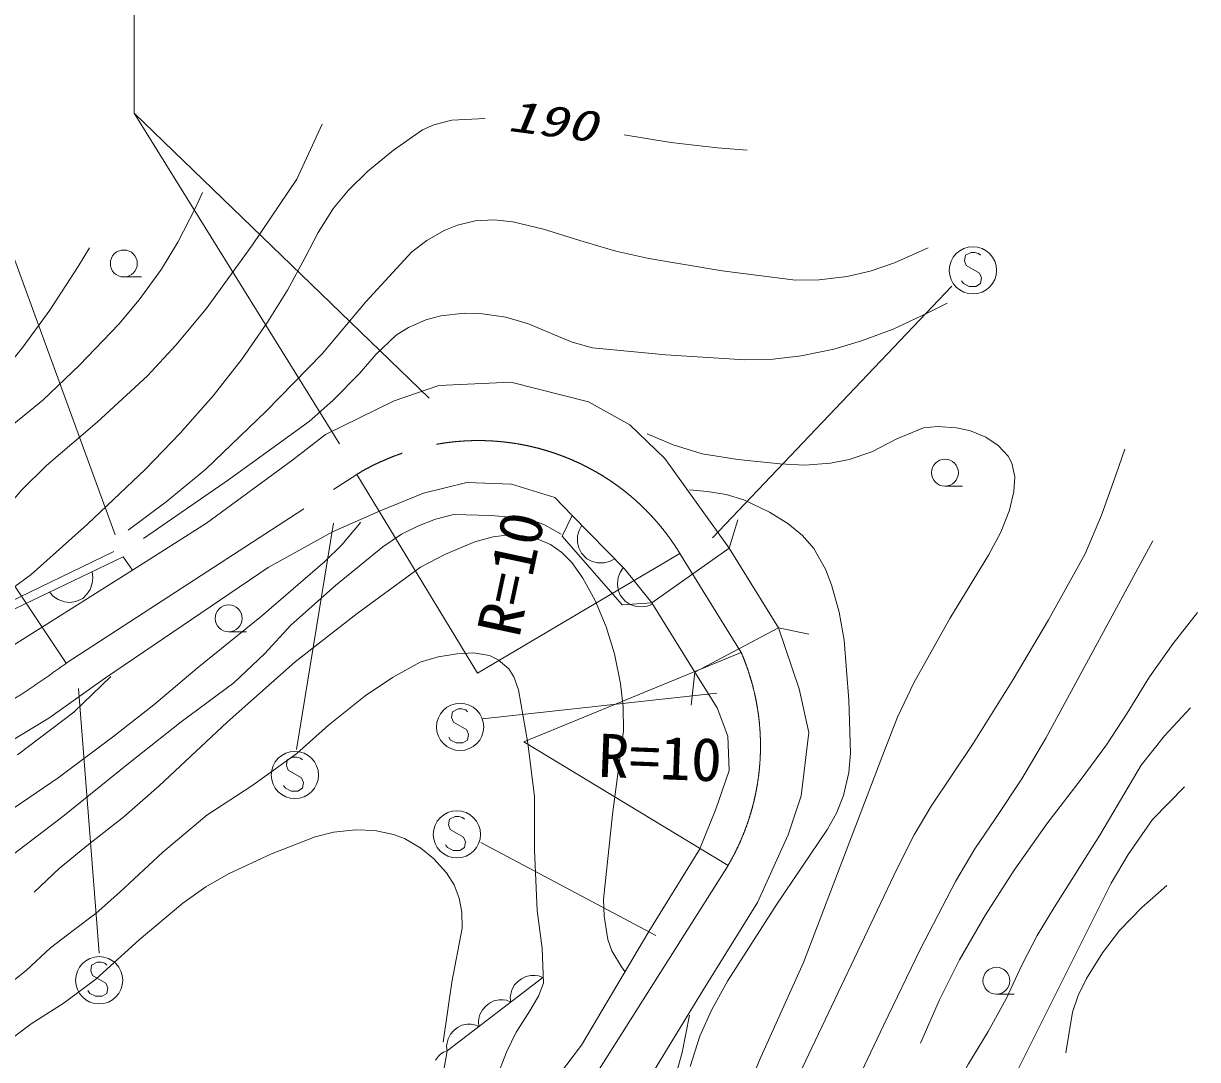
# Model space of a CAD drawing. Units: millimetres, scale not verified. Extents: x 40000 to 680000, y 20000 to 380000.
# Drawn here: x 446808 to 496510, y 295780 to 339640 of the extents above; entities that cross this region are included whole.
import ezdxf
from ezdxf.enums import TextEntityAlignment as Align

# ---------------------------------------------------------------- set-up
doc = ezdxf.new("R2010")
doc.units = ezdxf.units.MM
doc.header["$LTSCALE"] = 1000
doc.linetypes.add('CHAIN', pattern=[18.5, 12, -1.5, 3.5, -1.5])
for name, color, linetype, lineweight in [('M-BGD', 7, 'Continuous', 13), ('M-BGD-EXST', 7, 'Continuous', 13), ('M-BMK', 2, 'CHAIN', 13), ('M-STR-HTXT', 7, 'Continuous', 13), ('M-STR-STR1', 1, 'Continuous', 13)]:
    doc.layers.add(name, color=color, linetype=linetype, lineweight=lineweight)
doc.styles.add('ＭＳ ゴシック', font='')
doc.styles.get('ＭＳ ゴシック').set_extended_font_data('MS Gothic')

msp = doc.modelspace()

# ---------------------------------------------------------------- linework, layer by layer
at = {"layer": 'M-BGD'}
for p, q in [((451055, 328909), (451805, 328909)), ((462500, 323667), (464395, 324314)), ((464395, 324314), (467444, 324452)), ((467444, 324452), (470724, 323621)), ((459590, 322235), (462500, 323667)), ((470724, 323621), (472480, 322651)), ((472480, 322651), (473958, 321218)), ((458204, 321172), (459590, 322235)), ((454554, 318492), (458204, 321172)), ((473958, 321218), (476685, 317430)), ((463738, 319762), (465570, 320204)), ((465570, 320204), (467464, 320141)), ((467464, 320141), (469296, 319573)), ((461906, 319004), (463738, 319762)), ((485815, 320055), (486565, 320055)), ((469296, 319573), (470032, 318816)), ((459885, 318120), (461906, 319004)), ((469616, 317938), (470032, 318816)), ((470032, 318816), (472250, 316552)), ((476685, 317430), (477055, 318631)), ((451419, 316498), (454554, 318492)), ((457170, 316604), (459885, 318120)), ((470326, 318173), (470267, 317948)), ((470441, 318398), (470326, 318173)), ((472157, 315027), (469616, 317938)), ((470267, 317948), (470264, 317665)), ((470264, 317665), (470318, 317438)), ((437783, 311054), (450627, 317291)), ((470318, 317438), (470429, 317210)), ((470429, 317210), (470653, 316982)), ((476685, 317430), (478764, 314057)), ((437697, 310667), (451029, 317055)), ((451029, 317055), (451419, 316498)), ((470653, 316982), (470878, 316866)), ((470878, 316866), (471104, 316808)), ((471104, 316808), (471387, 316805)), ((471387, 316805), (471613, 316859)), ((471613, 316859), (471841, 316970)), ((472200, 316614), (472063, 316401)), ((451419, 316498), (444622, 312208)), ((449741, 316172), (449709, 316423)), ((449719, 315940), (449741, 316172)), ((450285, 311931), (457170, 316604)), ((471983, 316182), (471953, 315901)), ((472063, 316401), (471983, 316182)), ((472250, 316552), (473405, 315120)), ((449496, 315478), (449625, 315673)), ((449625, 315673), (449719, 315940)), ((471953, 315901), (471985, 315670)), ((471985, 315670), (472073, 315433)), ((447905, 315558), (448081, 315377)), ((448081, 315377), (448276, 315248)), ((448276, 315248), (448543, 315154)), ((448543, 315154), (448775, 315132)), ((448775, 315132), (449026, 315164)), ((449026, 315164), (449314, 315302)), ((449314, 315302), (449496, 315478)), ((472073, 315433), (472274, 315184)), ((473405, 315120), (472157, 315027)), ((472274, 315184), (472487, 315047)), ((475233, 312183), (473405, 315120)), ((472487, 315047), (472706, 314967)), ((472706, 314967), (472987, 314937)), ((472987, 314937), (473218, 314969)), ((473218, 314969), (473455, 315058)), ((455493, 313886), (456243, 313886)), ((478764, 314057), (479642, 311477)), ((478764, 314057), (480058, 313780)), ((475233, 312183), (475068, 310777)), ((475233, 312183), (476180, 310668)), ((447885, 310225), (450285, 311931)), ((479642, 311477), (480058, 309629)), ((476180, 310668), (476622, 309468)), ((443654, 307699), (447885, 310225)), ((476622, 309468), (476685, 308015)), ((480058, 309629), (479734, 306949)), ((476685, 308015), (476117, 306373)), ((479734, 306949), (479180, 305286)), ((476117, 306373), (475422, 304668)), ((479180, 305286), (477886, 302421)), ((475422, 304668), (473275, 301194)), ((477886, 302421), (475530, 298633)), ((473275, 301194), (470433, 296394)), ((468791, 299247), (464748, 296152)), ((468069, 299294), (467887, 299197)), ((468293, 299337), (468069, 299294)), ((468463, 299338), (468293, 299337)), ((468606, 299319), (468463, 299338)), ((468791, 299247), (468606, 299319)), ((467483, 298717), (467437, 298553)), ((467583, 298922), (467483, 298717)), ((467725, 299073), (467583, 298922)), ((467887, 299197), (467725, 299073)), ((466719, 298260), (466537, 298163)), ((466943, 298303), (466719, 298260)), ((467113, 298305), (466943, 298303)), ((467256, 298286), (467113, 298305)), ((467441, 298213), (467256, 298286)), ((467437, 298553), (467418, 298410)), ((467418, 298410), (467441, 298213)), ((475530, 298633), (472804, 294170)), ((487998, 298544), (488748, 298544)), ((466234, 297888), (466134, 297683)), ((466375, 298039), (466234, 297888)), ((466537, 298163), (466375, 298039)), ((465370, 297227), (465187, 297130)), ((465594, 297270), (465370, 297227)), ((465764, 297272), (465594, 297270)), ((465907, 297253), (465764, 297272)), ((466091, 297180), (465907, 297253)), ((466088, 297520), (466069, 297377)), ((466069, 297377), (466091, 297180)), ((466134, 297683), (466088, 297520)), ((464884, 296855), (464784, 296650)), ((465025, 297006), (464884, 296855)), ((465187, 297130), (465025, 297006)), ((464738, 296486), (464719, 296343)), ((464719, 296343), (464741, 296146)), ((464784, 296650), (464738, 296486)), ((470433, 296394), (468664, 294057)), ((464748, 296152), (463422, 288762)), ((464371, 295915), (464250, 295754)), ((464480, 296017), (464371, 295915)), ((464585, 296090), (464480, 296017)), ((464748, 296152), (464585, 296090))]:
    msp.add_line(p, q, dxfattribs=at)
for points in [[(437487, 311411), (439661, 312429), (442009, 313409), (443479, 314039), (444777, 314711), (445967, 315454), (447128, 316312), (449517, 318441), (451976, 320775), (453447, 322290), (454832, 323874), (456067, 325448), (457140, 326988), (457989, 328344), (458736, 329731), (459290, 330797), (459935, 331815), (460573, 332588), (461391, 333388), (462478, 334274), (463701, 335132), (464175, 335346), (464945, 335540), (466352, 335624)], [(434707, 312177), (436425, 312730), (438131, 313395), (439557, 314110), (440939, 314923), (442440, 315887), (444063, 317063), (444866, 317789), (445677, 318672), (446729, 319881), (447785, 320933), (449925, 322757), (452055, 324720), (453260, 326018), (454537, 327558), (456499, 330272), (458379, 333049), (459457, 335371)], [(472240, 334925), (474216, 334603), (476193, 334382), (477442, 334278)], [(443923, 320683), (447620, 323694), (449181, 325178), (450843, 326910), (451708, 327943), (452647, 329241), (453341, 330388), (454070, 331813), (454389, 332482)], [(451237, 318186), (452843, 319382), (454528, 320773), (457066, 323218), (459457, 325659), (461301, 327851), (463245, 329976), (463882, 330459), (464620, 330881), (465180, 331108), (465934, 331289), (466730, 331325), (467529, 331239), (468820, 330934), (470355, 330454), (471878, 330002), (473278, 329695), (476383, 329171), (479487, 328780), (480488, 328786), (481675, 328923), (482652, 329149), (483684, 329505), (485114, 330143)], [(410598, 314746), (412736, 314226), (414862, 313823), (416128, 313685), (417726, 313632), (420367, 313670), (423053, 313822), (424839, 314065), (426606, 314418), (429054, 315097), (431496, 315880), (433771, 316645), (435891, 317466), (437340, 318147), (438918, 319018), (440175, 319834), (441620, 320909), (443140, 322160), (444764, 323645), (445764, 324701), (446784, 325936), (447921, 327509), (449117, 329356), (449607, 330140)], [(451885, 317838), (455487, 320314), (458899, 322796), (459906, 323680), (461032, 324819), (461728, 325621), (462589, 326451), (463102, 326775), (463845, 327089), (464476, 327258), (465475, 327375), (466233, 327353), (467226, 327201), (468188, 326925), (469115, 326536), (470036, 326152), (470896, 325913), (474007, 325611), (477347, 325403), (478539, 325432), (479733, 325569), (481107, 325853), (482281, 326198), (483620, 326705), (485070, 327379), (485911, 327802)], [(473207, 322272), (474317, 321805), (475537, 321426), (477043, 321176), (478834, 320994), (479888, 320948), (480979, 321021), (481765, 321178), (482717, 321506), (483781, 322059), (484907, 322518), (485501, 322580), (486310, 322521), (486894, 322392), (487555, 322122), (488073, 321775), (488487, 321329), (488651, 321026), (488771, 320444), (488735, 319830), (488550, 319037), (488186, 318111), (487667, 317129), (486027, 314448), (484495, 311723), (483815, 310274), (483190, 308674), (479831, 299882), (478024, 295883), (476373, 291980)], [(471834, 259336), (471835, 261539), (471945, 263720), (472221, 265901), (472600, 268072), (474437, 277674), (475159, 281189), (475983, 284694), (476648, 287026), (477465, 289496), (478435, 292151), (479638, 295117), (483789, 303869), (484511, 305294), (485236, 306501), (487018, 309157), (488708, 311872), (490206, 314388), (491750, 317192), (492444, 318818), (493067, 320554), (493434, 321620)], [(475034, 295482), (475436, 296771), (475931, 297864), (476618, 299092), (478677, 302319), (480852, 305534), (481228, 306211), (481520, 306957), (481747, 307936), (481822, 308752), (481752, 310996), (481550, 313533), (481338, 314713), (481015, 315873), (480755, 316537), (480264, 317409), (479781, 317962), (479160, 318471), (478389, 318955), (477299, 319474), (476551, 319700), (475764, 319829), (475001, 319902)], [(469569, 318021), (468864, 318416), (468204, 318663), (466608, 318811), (465014, 318846), (464245, 318659), (463526, 318369), (462807, 318014), (462024, 317487), (460022, 315849), (458131, 314172), (457015, 312961), (455709, 311721), (453478, 310080), (451249, 308313), (448469, 306061), (445540, 303833)], [(446103, 306217), (448270, 307708), (450577, 309428), (452333, 310795), (454161, 312350), (456885, 314549), (459571, 316864), (460290, 317562), (461029, 318454), (461082, 318526)], [(447254, 302866), (448318, 303871), (449555, 304885), (451049, 306055), (452555, 307370), (455428, 310063), (458305, 312609), (460930, 314664), (463615, 316617), (464676, 317174), (465915, 317697), (466689, 317911), (467351, 317988), (467960, 317955), (468557, 317821), (469114, 317585), (469601, 317244), (470020, 316814), (470493, 316152), (471009, 315207), (471472, 314098), (471823, 312957), (472084, 311703), (472202, 310711), (472213, 309689), (471742, 306159), (471367, 302559), (471384, 301854), (471546, 300859), (471720, 300383), (472129, 299697), (472266, 299501)], [(494617, 317734), (490086, 309377), (489072, 307661), (487956, 305987), (487076, 304695), (486260, 303319), (484778, 300464), (483216, 297221), (482020, 294690), (480997, 292287), (477914, 283190), (477303, 281286), (476778, 279297), (475939, 275591), (475177, 271738), (474956, 270151), (474843, 268556), (474858, 267189), (474978, 265792), (475536, 262710)], [(484787, 296476), (485589, 298308), (486437, 300001), (487536, 301909), (488747, 303795), (490130, 305757), (491588, 307650), (492657, 309097), (493527, 310447), (494479, 311975), (495485, 313392), (496510, 314698)], [(446228, 298992), (446928, 299549), (447954, 300504), (448907, 301236), (449889, 301979), (450881, 302862), (452707, 304554), (454563, 306125), (456470, 307363), (458385, 308730), (459720, 309933), (461268, 311177), (462430, 311952), (463596, 312601), (464360, 312830), (465161, 312960), (465863, 313002), (466537, 312886), (466904, 312705), (467351, 312316), (467562, 311985), (467761, 311423), (468158, 309175), (468441, 306896), (468442, 304637), (468561, 302088), (468767, 300500), (468825, 299014), (468609, 298455), (468208, 297775), (467671, 296933), (467256, 296093), (466379, 293826)], [(446549, 308675), (448936, 310487), (450510, 311988)], [(496211, 310663), (495118, 309485), (494118, 308241), (492375, 305282), (490446, 302218), (489715, 301024), (489092, 299804), (488414, 298353), (487645, 296967), (486811, 295600), (486047, 294153), (485244, 292320), (484325, 290501), (483751, 289445), (483217, 288220), (482361, 285405)], [(486845, 290337), (487685, 292588), (488589, 294721), (492850, 303241), (493577, 304457), (494607, 305940), (495962, 307325)], [(445155, 295805), (447140, 297286), (448529, 298179), (449875, 299188), (451704, 300853), (453548, 302396), (454524, 303094), (455489, 303646), (457308, 304486), (459161, 305211), (459939, 305401), (460880, 305509), (461686, 305471), (462474, 305303), (462939, 305131), (463630, 304731), (464182, 304280), (464723, 303678), (465040, 303168), (465257, 302608), (465369, 302017), (465378, 301337), (464937, 299055), (464583, 296613), (464578, 296518)], [(495215, 303140), (494152, 302222), (493208, 301247), (492483, 300290), (491808, 299212), (491456, 298494), (491215, 297778), (490930, 296066)], [(475001, 297656), (474689, 296080), (474303, 294667), (473788, 293369), (473176, 292105), (471652, 288957)]]:
    msp.add_lwpolyline(points, dxfattribs=at)
for centre in [(451055, 329479), (485815, 320625), (455493, 314456), (487998, 299114)]:
    msp.add_circle(centre, 570, dxfattribs=at)
at = {"layer": 'M-BGD-EXST'}
for p, q in [((451490, 350331), (451490, 335847)), ((451490, 335847), (463980, 323771)), ((460185, 321839), (451490, 335847)), ((486681, 329828), (486641, 329588)), ((486641, 329588), (486721, 329388)), ((486921, 329948), (486681, 329828)), ((487081, 329948), (486921, 329948)), ((487241, 329908), (487081, 329948)), ((487321, 329828), (487241, 329908)), ((486721, 329388), (487281, 329068)), ((487281, 329068), (487361, 328868)), ((486601, 328628), (486521, 328748)), ((486841, 328508), (486601, 328628)), ((487321, 328628), (487121, 328508)), ((487361, 328868), (487321, 328628)), ((486108, 328518), (475983, 317871)), ((487121, 328508), (486841, 328508)), ((458365, 308911), (459927, 318486)), ((450012, 300286), (449130, 311491)), ((466243, 310201), (476157, 311287)), ((464972, 310501), (464932, 310261)), ((464932, 310261), (465012, 310061)), ((465212, 310621), (464972, 310501)), ((465372, 310621), (465212, 310621)), ((465532, 310581), (465372, 310621)), ((465612, 310501), (465532, 310581)), ((465012, 310061), (465572, 309741)), ((465572, 309741), (465652, 309541)), ((464892, 309301), (464812, 309421)), ((465132, 309181), (464892, 309301)), ((465412, 309181), (465132, 309181)), ((465612, 309301), (465412, 309181)), ((465652, 309541), (465612, 309301)), ((457977, 308464), (457937, 308224)), ((457937, 308224), (458017, 308024)), ((458217, 308584), (457977, 308464)), ((458377, 308584), (458217, 308584)), ((458537, 308544), (458377, 308584)), ((458617, 308464), (458537, 308544)), ((458017, 308024), (458577, 307704)), ((458577, 307704), (458657, 307504)), ((457897, 307264), (457817, 307384)), ((458137, 307144), (457897, 307264)), ((458617, 307264), (458417, 307144)), ((458657, 307504), (458617, 307264)), ((458417, 307144), (458137, 307144)), ((464836, 305951), (464796, 305711)), ((464796, 305711), (464876, 305511)), ((465076, 306071), (464836, 305951)), ((465236, 306071), (465076, 306071)), ((465396, 306031), (465236, 306071)), ((465476, 305951), (465396, 306031)), ((464876, 305511), (465436, 305191)), ((465436, 305191), (465516, 304991)), ((464756, 304751), (464676, 304871)), ((464996, 304631), (464756, 304751)), ((465476, 304751), (465276, 304631)), ((465516, 304991), (465476, 304751)), ((466175, 304972), (473577, 301033)), ((465276, 304631), (464996, 304631)), ((449692, 299775), (449652, 299535)), ((449932, 299895), (449692, 299775)), ((450092, 299895), (449932, 299895)), ((450252, 299855), (450092, 299895)), ((450332, 299775), (450252, 299855)), ((449652, 299535), (449732, 299335)), ((449732, 299335), (450292, 299015)), ((450292, 299015), (450372, 298815)), ((450372, 298815), (450332, 298575)), ((449612, 298575), (449532, 298695)), ((449852, 298455), (449612, 298575)), ((450132, 298455), (449852, 298455)), ((450332, 298575), (450132, 298455))]:
    msp.add_line(p, q, dxfattribs=at)
for centre in [(487001, 329188), (465292, 309861), (458297, 307824), (465156, 305311), (450012, 299135)]:
    msp.add_circle(centre, 1000, dxfattribs=at)
at = {"layer": 'M-BMK'}
for p, q in [((448611, 312552), (460916, 320551)), ((474597, 317203), (477192, 313009)), ((476636, 303998), (469569, 292824))]:
    msp.add_line(p, q, dxfattribs=at)
for centre, radius, start, end in [((466069, 311981), 10000, 31.4778, 121.0125), ((468008, 309053), 10000, 329.6346, 23.3025), ((419221, 353003), 50000, 298.6313, 306.0008)]:
    msp.add_arc(centre, radius, start, end, dxfattribs=at)
at = {"layer": 'M-STR-HTXT'}
for p, q in [((442815, 339533), (450686, 317995)), ((435868, 331667), (448611, 312552)), ((460916, 320551), (466032, 312134)), ((466032, 312134), (474597, 317203)), ((477192, 313009), (467993, 309232)), ((467993, 309232), (476636, 303998))]:
    msp.add_line(p, q, dxfattribs=at)
at = {"layer": 'M-STR-STR1'}
for p, q in [((473405, 315120), (476685, 317430)), ((478764, 314057), (475233, 312183))]:
    msp.add_line(p, q, dxfattribs=at)

# ---------------------------------------------------------------- texts
at = {"layer": 'M-BGD', "style": 'ＭＳ ゴシック', "oblique": 15, "width": 1.4}
msp.add_text('190', height=1320, rotation=352.5, dxfattribs=at).set_placement((467209, 334709), align=Align.BOTTOM_LEFT)
at = {"layer": 'M-STR-HTXT', "style": 'ＭＳ ゴシック', "width": 1.05}
for rotation, p in [(77.9, (468328, 313478)), (357.8, (471089, 307199))]:
    msp.add_text('R=10', height=1833, rotation=rotation, dxfattribs=at).set_placement(p, align=Align.BOTTOM_LEFT)

doc.saveas('drawing.dxf')
